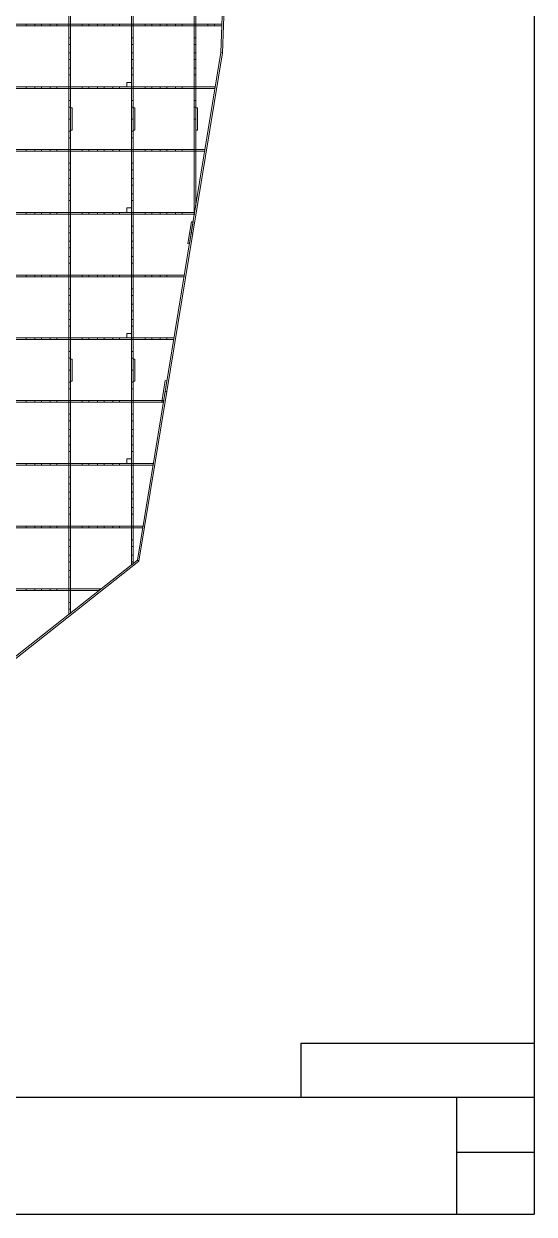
# Model space of a CAD drawing. Header units: millimetres. Extents: x -20225 to 19535, y -17853 to 10707.
# Drawn here: x 14938 to 19535, y -17853 to -7138 of the extents above; entities that cross this region are included whole.
import ezdxf

# ---------------------------------------------------------------- set-up
doc = ezdxf.new("R2010")
doc.units = ezdxf.units.MM
doc.linetypes.add('HIDDEN', pattern=[1.905, 1.27, -0.635])

msp = doc.modelspace()

# ---------------------------------------------------------------- linework, layer by layer
at = {"linetype": 'Continuous', "lineweight": 30}
for p, q in [((19535, 10707), (19535, -17853)), ((17435, -16803), (17435, -16313)), ((17435, -16313), (19535, -16313)), ((19535, -16803), (6585, -16803)), ((18835, -16803), (18835, -17853)), ((18835, -17293), (19535, -17293)), ((-20225, -17853), (19535, -17853))]:
    msp.add_line(p, q, dxfattribs=at)
at = {"linetype": 'Continuous', "lineweight": 15}
for p, q in [((16713, -7397), (16777, -5526)), ((16728, -7398), (16792, -5526)), ((15342, -7140), (15342, -6590)), ((15357, -7140), (15357, -6590)), ((15907, -6590), (15907, -7140)), ((15922, -7140), (15922, -6590)), ((16472, -6590), (16472, -7140)), ((16487, -7140), (16487, -6590)), ((14502, -7140), (15357, -7140)), ((15357, -7155), (14502, -7155)), ((15342, -7140), (15357, -7140)), ((15342, -7705), (15342, -7155)), ((15357, -7155), (15342, -7155)), ((15357, -7155), (15357, -7140)), ((16721, -7140), (15357, -7140)), ((15357, -7155), (16721, -7155)), ((15357, -7705), (15357, -7155)), ((15907, -7140), (15922, -7140)), ((15907, -7155), (15907, -7705)), ((15922, -7155), (15907, -7155)), ((15922, -7705), (15922, -7155)), ((16472, -7140), (16487, -7140)), ((16472, -7155), (16472, -7705)), ((16487, -7155), (16472, -7155)), ((16487, -7705), (16487, -7155)), ((16721, -7155), (16721, -7140)), ((16446, -9020), (16713, -7397)), ((16461, -9022), (16728, -7398)), ((16728, -7398), (16713, -7397)), ((14502, -7705), (15357, -7705)), ((15342, -7705), (15357, -7705)), ((15357, -7720), (15357, -7705)), ((16662, -7705), (15357, -7705)), ((15907, -7665), (15867, -7665)), ((15867, -7665), (15867, -7705)), ((15867, -7705), (15907, -7705)), ((15907, -7705), (15907, -7665)), ((15907, -7705), (15922, -7705)), ((16472, -7705), (16487, -7705)), ((16659, -7720), (16662, -7705)), ((15357, -7720), (14502, -7720)), ((15357, -7720), (15342, -7720)), ((15342, -7995), (15342, -7720)), ((15357, -7720), (16659, -7720)), ((15357, -7895), (15357, -7720)), ((15907, -7720), (15907, -7995)), ((15922, -7720), (15907, -7720)), ((15922, -7995), (15922, -7720)), ((16472, -7720), (16472, -7995)), ((16487, -7720), (16472, -7720)), ((16487, -7995), (16487, -7720)), ((15357, -7895), (15372, -7895)), ((15357, -8095), (15357, -7895)), ((15372, -7895), (15372, -8095)), ((15922, -7895), (15937, -7895)), ((15922, -8095), (15922, -7895)), ((15937, -7895), (15937, -8095)), ((16487, -7895), (16502, -7895)), ((16487, -8095), (16487, -7895)), ((16502, -7895), (16502, -8095)), ((15357, -7995), (15342, -7995)), ((15342, -8270), (15342, -7995)), ((15907, -7995), (15907, -8270)), ((15922, -7995), (15907, -7995)), ((15922, -8270), (15922, -7995)), ((16472, -7995), (16472, -8270)), ((16487, -7995), (16472, -7995)), ((16487, -8270), (16487, -7995)), ((15372, -8095), (15357, -8095)), ((15357, -8270), (15357, -8095)), ((15937, -8095), (15922, -8095)), ((16502, -8095), (16487, -8095)), ((14502, -8270), (15357, -8270)), ((15357, -8285), (14502, -8285)), ((15342, -8270), (15357, -8270)), ((15357, -8285), (15342, -8285)), ((15342, -8835), (15342, -8285)), ((16569, -8270), (15357, -8270)), ((15357, -8285), (15357, -8270)), ((15357, -8285), (16567, -8285)), ((15357, -8835), (15357, -8285)), ((15907, -8270), (15922, -8270)), ((15907, -8285), (15907, -8835)), ((15922, -8285), (15907, -8285)), ((15922, -8835), (15922, -8285)), ((16472, -8270), (16487, -8270)), ((16472, -8285), (16472, -8835)), ((16487, -8285), (16472, -8285)), ((16487, -8769), (16487, -8285)), ((16567, -8285), (16569, -8270)), ((16476, -8835), (16487, -8769)), ((14502, -8835), (15357, -8835)), ((15357, -8850), (14502, -8850)), ((15342, -8835), (15357, -8835)), ((15357, -8850), (15342, -8850)), ((15342, -9400), (15342, -8850)), ((15357, -8850), (15357, -8835)), ((16476, -8835), (15357, -8835)), ((15357, -8850), (16474, -8850)), ((15357, -9400), (15357, -8850)), ((15867, -8795), (15867, -8835)), ((15907, -8795), (15867, -8795)), ((15867, -8835), (15907, -8835)), ((15907, -8835), (15907, -8795)), ((15907, -8835), (15922, -8835)), ((15907, -8850), (15907, -9400)), ((15922, -8850), (15907, -8850)), ((15922, -9400), (15922, -8850)), ((16476, -8835), (16472, -8835)), ((16472, -8850), (16472, -8861)), ((16472, -8861), (16474, -8850)), ((16474, -8850), (16472, -8850)), ((16474, -8850), (16476, -8835)), ((16447, -8919), (16415, -9116)), ((16430, -9118), (16462, -8921)), ((16462, -8921), (16447, -8919)), ((16211, -10447), (16446, -9020)), ((16226, -10449), (16461, -9022)), ((16446, -9020), (16461, -9022)), ((16415, -9116), (16430, -9118)), ((14502, -9400), (15357, -9400)), ((15357, -9415), (14502, -9415)), ((15342, -9400), (15357, -9400)), ((15357, -9415), (15342, -9415)), ((15342, -9965), (15342, -9415)), ((15357, -9415), (15357, -9400)), ((16383, -9400), (15357, -9400)), ((15357, -9415), (16381, -9415)), ((15357, -9965), (15357, -9415)), ((15907, -9400), (15922, -9400)), ((15907, -9415), (15907, -9965)), ((15922, -9415), (15907, -9415)), ((15922, -9965), (15922, -9415)), ((16381, -9415), (16383, -9400)), ((15907, -9925), (15867, -9925)), ((15867, -9925), (15867, -9965)), ((15907, -9965), (15907, -9925)), ((14502, -9965), (15357, -9965)), ((15357, -9980), (14502, -9980)), ((15342, -9965), (15357, -9965)), ((15357, -9980), (15342, -9980)), ((15342, -10255), (15342, -9980)), ((15357, -9980), (15357, -9965)), ((16290, -9965), (15357, -9965)), ((15357, -9980), (16288, -9980)), ((15357, -10155), (15357, -9980)), ((15867, -9965), (15907, -9965)), ((15907, -9965), (15922, -9965)), ((15907, -9980), (15907, -10255)), ((15922, -9980), (15907, -9980)), ((15922, -10255), (15922, -9980)), ((16288, -9980), (16290, -9965)), ((15357, -10355), (15357, -10155)), ((15357, -10155), (15372, -10155)), ((15372, -10155), (15372, -10355)), ((15922, -10355), (15922, -10155)), ((15922, -10155), (15937, -10155)), ((15937, -10155), (15937, -10355)), ((15357, -10255), (15342, -10255)), ((15342, -10530), (15342, -10255)), ((15922, -10255), (15907, -10255)), ((15907, -10255), (15907, -10530)), ((15922, -10530), (15922, -10255)), ((15372, -10355), (15357, -10355)), ((15357, -10530), (15357, -10355)), ((15937, -10355), (15922, -10355)), ((16212, -10348), (16181, -10540)), ((16196, -10542), (16227, -10351)), ((16227, -10351), (16212, -10348)), ((15962, -11966), (16211, -10447)), ((15975, -11975), (16226, -10449)), ((16226, -10449), (16211, -10447)), ((14502, -10530), (15357, -10530)), ((15357, -10545), (14502, -10545)), ((15342, -10530), (15357, -10530)), ((15357, -10545), (15342, -10545)), ((15342, -11095), (15342, -10545)), ((16198, -10530), (15357, -10530)), ((15357, -10545), (15357, -10530)), ((15357, -10545), (16195, -10545)), ((15357, -11095), (15357, -10545)), ((15907, -10530), (15922, -10530)), ((15907, -10545), (15907, -11095)), ((15922, -10545), (15907, -10545)), ((15922, -11095), (15922, -10545)), ((16181, -10540), (16196, -10542)), ((16195, -10545), (16198, -10530)), ((14502, -11095), (15357, -11095)), ((15357, -11110), (14502, -11110)), ((15342, -11095), (15357, -11095)), ((15357, -11110), (15342, -11110)), ((15342, -11660), (15342, -11110)), ((16105, -11095), (15357, -11095)), ((15357, -11110), (15357, -11095)), ((15357, -11110), (16102, -11110)), ((15357, -11660), (15357, -11110)), ((15907, -11055), (15867, -11055)), ((15867, -11055), (15867, -11095)), ((15867, -11095), (15907, -11095)), ((15907, -11095), (15907, -11055)), ((15907, -11095), (15922, -11095)), ((15907, -11110), (15907, -11660)), ((15922, -11110), (15907, -11110)), ((15922, -11660), (15922, -11110)), ((16102, -11110), (16105, -11095)), ((14502, -11660), (15357, -11660)), ((15357, -11675), (14502, -11675)), ((15342, -11660), (15357, -11660)), ((15357, -11675), (15342, -11675)), ((15342, -12225), (15342, -11675)), ((16012, -11660), (15357, -11660)), ((15357, -11675), (15357, -11660)), ((15357, -11675), (16009, -11675)), ((15357, -12225), (15357, -11675)), ((15907, -11660), (15922, -11660)), ((15907, -11675), (15907, -12009)), ((15922, -11675), (15907, -11675)), ((15922, -11998), (15922, -11675)), ((16009, -11675), (16012, -11660)), ((14378, -13214), (15962, -11966)), ((14388, -13226), (15975, -11975)), ((15907, -12009), (15922, -11998)), ((15975, -11975), (15962, -11966)), ((15633, -12225), (14502, -12225)), ((14502, -12240), (15614, -12240)), ((15342, -12240), (15342, -12455)), ((15342, -12240), (15357, -12240)), ((15357, -12443), (15357, -12240)), ((15614, -12240), (15633, -12225)), ((15342, -12455), (15357, -12443))]:
    msp.add_line(p, q, dxfattribs=at)
at = {"linetype": 'HIDDEN', "lineweight": 0}
for p, q in [((14960, -7155), (14960, -7140)), ((15037, -7140), (15037, -7155)), ((15097, -7155), (15097, -7140)), ((15174, -7140), (15174, -7155)), ((15234, -7155), (15234, -7140)), ((15342, -7155), (15342, -7140)), ((15465, -7140), (15465, -7155)), ((15524, -7155), (15524, -7140)), ((15602, -7140), (15602, -7155)), ((15662, -7155), (15662, -7140)), ((15740, -7140), (15740, -7155)), ((15799, -7155), (15799, -7140)), ((15907, -7155), (15907, -7140)), ((15922, -7140), (15922, -7155)), ((16030, -7140), (16030, -7155)), ((16090, -7155), (16090, -7140)), ((16167, -7140), (16167, -7155)), ((16227, -7155), (16227, -7140)), ((16304, -7140), (16304, -7155)), ((16365, -7155), (16365, -7140)), ((16472, -7155), (16472, -7140)), ((16487, -7140), (16487, -7155)), ((16594, -7140), (16594, -7155)), ((16655, -7155), (16655, -7140)), ((15357, -7263), (15342, -7263)), ((15922, -7263), (15907, -7263)), ((16487, -7263), (16472, -7263)), ((15342, -7323), (15357, -7323)), ((15907, -7323), (15922, -7323)), ((16472, -7323), (16487, -7323)), ((15357, -7400), (15342, -7400)), ((15342, -7460), (15357, -7460)), ((15922, -7400), (15907, -7400)), ((15907, -7460), (15922, -7460)), ((16487, -7400), (16472, -7400)), ((16472, -7460), (16487, -7460)), ((15357, -7538), (15342, -7538)), ((15342, -7598), (15357, -7598)), ((15922, -7538), (15907, -7538)), ((15907, -7598), (15922, -7598)), ((16487, -7538), (16472, -7538)), ((16472, -7598), (16487, -7598)), ((14960, -7720), (14960, -7705)), ((15037, -7705), (15037, -7720)), ((15097, -7720), (15097, -7705)), ((15174, -7705), (15174, -7720)), ((15234, -7720), (15234, -7705)), ((15342, -7720), (15342, -7705)), ((15465, -7705), (15465, -7720)), ((15524, -7720), (15524, -7705)), ((15602, -7705), (15602, -7720)), ((15662, -7720), (15662, -7705)), ((15740, -7705), (15740, -7720)), ((15799, -7720), (15799, -7705)), ((15907, -7720), (15907, -7705)), ((15922, -7705), (15922, -7720)), ((16030, -7705), (16030, -7720)), ((16090, -7720), (16090, -7705)), ((16167, -7705), (16167, -7720)), ((16227, -7720), (16227, -7705)), ((16304, -7705), (16304, -7720)), ((16365, -7720), (16365, -7705)), ((16472, -7720), (16472, -7705)), ((16487, -7705), (16487, -7720)), ((15357, -7828), (15342, -7828)), ((15342, -7888), (15357, -7888)), ((15922, -7828), (15907, -7828)), ((15907, -7888), (15922, -7888)), ((16487, -7828), (16472, -7828)), ((16472, -7888), (16487, -7888)), ((15357, -8103), (15342, -8103)), ((15922, -8103), (15907, -8103)), ((15342, -8163), (15357, -8163)), ((15907, -8163), (15922, -8163)), ((14960, -8285), (14960, -8270)), ((15037, -8270), (15037, -8285)), ((15097, -8285), (15097, -8270)), ((15174, -8270), (15174, -8285)), ((15234, -8285), (15234, -8270)), ((15342, -8285), (15342, -8270)), ((15465, -8270), (15465, -8285)), ((15524, -8285), (15524, -8270)), ((15602, -8270), (15602, -8285)), ((15662, -8285), (15662, -8270)), ((15740, -8270), (15740, -8285)), ((15799, -8285), (15799, -8270)), ((15907, -8285), (15907, -8270)), ((15922, -8270), (15922, -8285)), ((16030, -8270), (16030, -8285)), ((16090, -8285), (16090, -8270)), ((16167, -8270), (16167, -8285)), ((16227, -8285), (16227, -8270)), ((16304, -8270), (16304, -8285)), ((16365, -8285), (16365, -8270)), ((16472, -8285), (16472, -8270)), ((16487, -8270), (16487, -8285)), ((15357, -8393), (15342, -8393)), ((15342, -8453), (15357, -8453)), ((15922, -8393), (15907, -8393)), ((15907, -8453), (15922, -8453)), ((15357, -8530), (15342, -8530)), ((15922, -8530), (15907, -8530)), ((15342, -8590), (15357, -8590)), ((15357, -8668), (15342, -8668)), ((15907, -8590), (15922, -8590)), ((15922, -8668), (15907, -8668)), ((15342, -8728), (15357, -8728)), ((15907, -8728), (15922, -8728)), ((14960, -8850), (14960, -8835)), ((15037, -8835), (15037, -8850)), ((15097, -8850), (15097, -8835)), ((15174, -8835), (15174, -8850)), ((15234, -8850), (15234, -8835)), ((15342, -8850), (15342, -8835)), ((15465, -8835), (15465, -8850)), ((15524, -8850), (15524, -8835)), ((15602, -8835), (15602, -8850)), ((15662, -8850), (15662, -8835)), ((15740, -8835), (15740, -8850)), ((15799, -8850), (15799, -8835)), ((15907, -8850), (15907, -8835)), ((15922, -8835), (15922, -8850)), ((16030, -8835), (16030, -8850)), ((16090, -8850), (16090, -8835)), ((16167, -8835), (16167, -8850)), ((16227, -8850), (16227, -8835)), ((16304, -8835), (16304, -8850)), ((16365, -8850), (16365, -8835)), ((16472, -8850), (16472, -8835)), ((15357, -8958), (15342, -8958)), ((15922, -8958), (15907, -8958)), ((15342, -9018), (15357, -9018)), ((15357, -9095), (15342, -9095)), ((15907, -9018), (15922, -9018)), ((15922, -9095), (15907, -9095)), ((15342, -9155), (15357, -9155)), ((15907, -9155), (15922, -9155)), ((15357, -9233), (15342, -9233)), ((15342, -9293), (15357, -9293)), ((15922, -9233), (15907, -9233)), ((15907, -9293), (15922, -9293)), ((14960, -9415), (14960, -9400)), ((15037, -9400), (15037, -9415)), ((15097, -9415), (15097, -9400)), ((15174, -9400), (15174, -9415)), ((15234, -9415), (15234, -9400)), ((15342, -9415), (15342, -9400)), ((15465, -9400), (15465, -9415)), ((15524, -9415), (15524, -9400)), ((15602, -9400), (15602, -9415)), ((15662, -9415), (15662, -9400)), ((15740, -9400), (15740, -9415)), ((15799, -9415), (15799, -9400)), ((15907, -9415), (15907, -9400)), ((15922, -9400), (15922, -9415)), ((16030, -9400), (16030, -9415)), ((16090, -9415), (16090, -9400)), ((16167, -9400), (16167, -9415)), ((16227, -9415), (16227, -9400)), ((15357, -9523), (15342, -9523)), ((15922, -9523), (15907, -9523)), ((15342, -9583), (15357, -9583)), ((15907, -9583), (15922, -9583)), ((15357, -9660), (15342, -9660)), ((15342, -9720), (15357, -9720)), ((15922, -9660), (15907, -9660)), ((15907, -9720), (15922, -9720)), ((15357, -9798), (15342, -9798)), ((15342, -9858), (15357, -9858)), ((15922, -9798), (15907, -9798)), ((15907, -9858), (15922, -9858)), ((14960, -9980), (14960, -9965)), ((15037, -9965), (15037, -9980)), ((15097, -9980), (15097, -9965)), ((15174, -9965), (15174, -9980)), ((15234, -9980), (15234, -9965)), ((15342, -9980), (15342, -9965)), ((15465, -9965), (15465, -9980)), ((15524, -9980), (15524, -9965)), ((15602, -9965), (15602, -9980)), ((15662, -9980), (15662, -9965)), ((15740, -9965), (15740, -9980)), ((15799, -9980), (15799, -9965)), ((15907, -9980), (15907, -9965)), ((15922, -9965), (15922, -9980)), ((16030, -9965), (16030, -9980)), ((16090, -9980), (16090, -9965)), ((16167, -9965), (16167, -9980)), ((16227, -9980), (16227, -9965)), ((15357, -10088), (15342, -10088)), ((15342, -10148), (15357, -10148)), ((15922, -10088), (15907, -10088)), ((15907, -10148), (15922, -10148)), ((15357, -10363), (15342, -10363)), ((15922, -10363), (15907, -10363)), ((15342, -10423), (15357, -10423)), ((15907, -10423), (15922, -10423)), ((14960, -10545), (14960, -10530)), ((15037, -10530), (15037, -10545)), ((15097, -10545), (15097, -10530)), ((15174, -10530), (15174, -10545)), ((15234, -10545), (15234, -10530)), ((15342, -10545), (15342, -10530)), ((15465, -10530), (15465, -10545)), ((15524, -10545), (15524, -10530)), ((15602, -10530), (15602, -10545)), ((15662, -10545), (15662, -10530)), ((15740, -10530), (15740, -10545)), ((15799, -10545), (15799, -10530)), ((15907, -10545), (15907, -10530)), ((15922, -10530), (15922, -10545)), ((15357, -10653), (15342, -10653)), ((15342, -10713), (15357, -10713)), ((15922, -10653), (15907, -10653)), ((15907, -10713), (15922, -10713)), ((15357, -10790), (15342, -10790)), ((15922, -10790), (15907, -10790)), ((15342, -10850), (15357, -10850)), ((15357, -10928), (15342, -10928)), ((15907, -10850), (15922, -10850)), ((15922, -10928), (15907, -10928)), ((15342, -10988), (15357, -10988)), ((15907, -10988), (15922, -10988)), ((14960, -11110), (14960, -11095)), ((15037, -11095), (15037, -11110)), ((15097, -11110), (15097, -11095)), ((15174, -11095), (15174, -11110)), ((15234, -11110), (15234, -11095)), ((15342, -11110), (15342, -11095)), ((15465, -11095), (15465, -11110)), ((15524, -11110), (15524, -11095)), ((15602, -11095), (15602, -11110)), ((15662, -11110), (15662, -11095)), ((15740, -11095), (15740, -11110)), ((15799, -11110), (15799, -11095)), ((15907, -11110), (15907, -11095)), ((15922, -11095), (15922, -11110)), ((15357, -11218), (15342, -11218)), ((15922, -11218), (15907, -11218)), ((15342, -11278), (15357, -11278)), ((15357, -11355), (15342, -11355)), ((15907, -11278), (15922, -11278)), ((15922, -11355), (15907, -11355)), ((15342, -11415), (15357, -11415)), ((15907, -11415), (15922, -11415)), ((15357, -11493), (15342, -11493)), ((15342, -11553), (15357, -11553)), ((15922, -11493), (15907, -11493)), ((15907, -11553), (15922, -11553)), ((14960, -11675), (14960, -11660)), ((15037, -11660), (15037, -11675)), ((15097, -11675), (15097, -11660)), ((15174, -11660), (15174, -11675)), ((15234, -11675), (15234, -11660)), ((15342, -11675), (15342, -11660)), ((15465, -11660), (15465, -11675)), ((15524, -11675), (15524, -11660)), ((15602, -11660), (15602, -11675)), ((15662, -11675), (15662, -11660)), ((15740, -11660), (15740, -11675)), ((15799, -11675), (15799, -11660)), ((15907, -11675), (15907, -11660)), ((15922, -11660), (15922, -11675)), ((15357, -11783), (15342, -11783)), ((15922, -11783), (15907, -11783)), ((15342, -11843), (15357, -11843)), ((15907, -11843), (15922, -11843)), ((15357, -11920), (15342, -11920)), ((15342, -11980), (15357, -11980)), ((15922, -11920), (15907, -11920)), ((15907, -11980), (15922, -11980)), ((15357, -12058), (15342, -12058)), ((15342, -12118), (15357, -12118)), ((14960, -12240), (14960, -12225)), ((15037, -12225), (15037, -12240)), ((15097, -12240), (15097, -12225)), ((15174, -12225), (15174, -12240)), ((15234, -12240), (15234, -12225)), ((15342, -12240), (15342, -12225)), ((15357, -12225), (15357, -12240)), ((15357, -12348), (15342, -12348)), ((15342, -12408), (15357, -12408))]:
    msp.add_line(p, q, dxfattribs=at)

doc.saveas('drawing.dxf')
